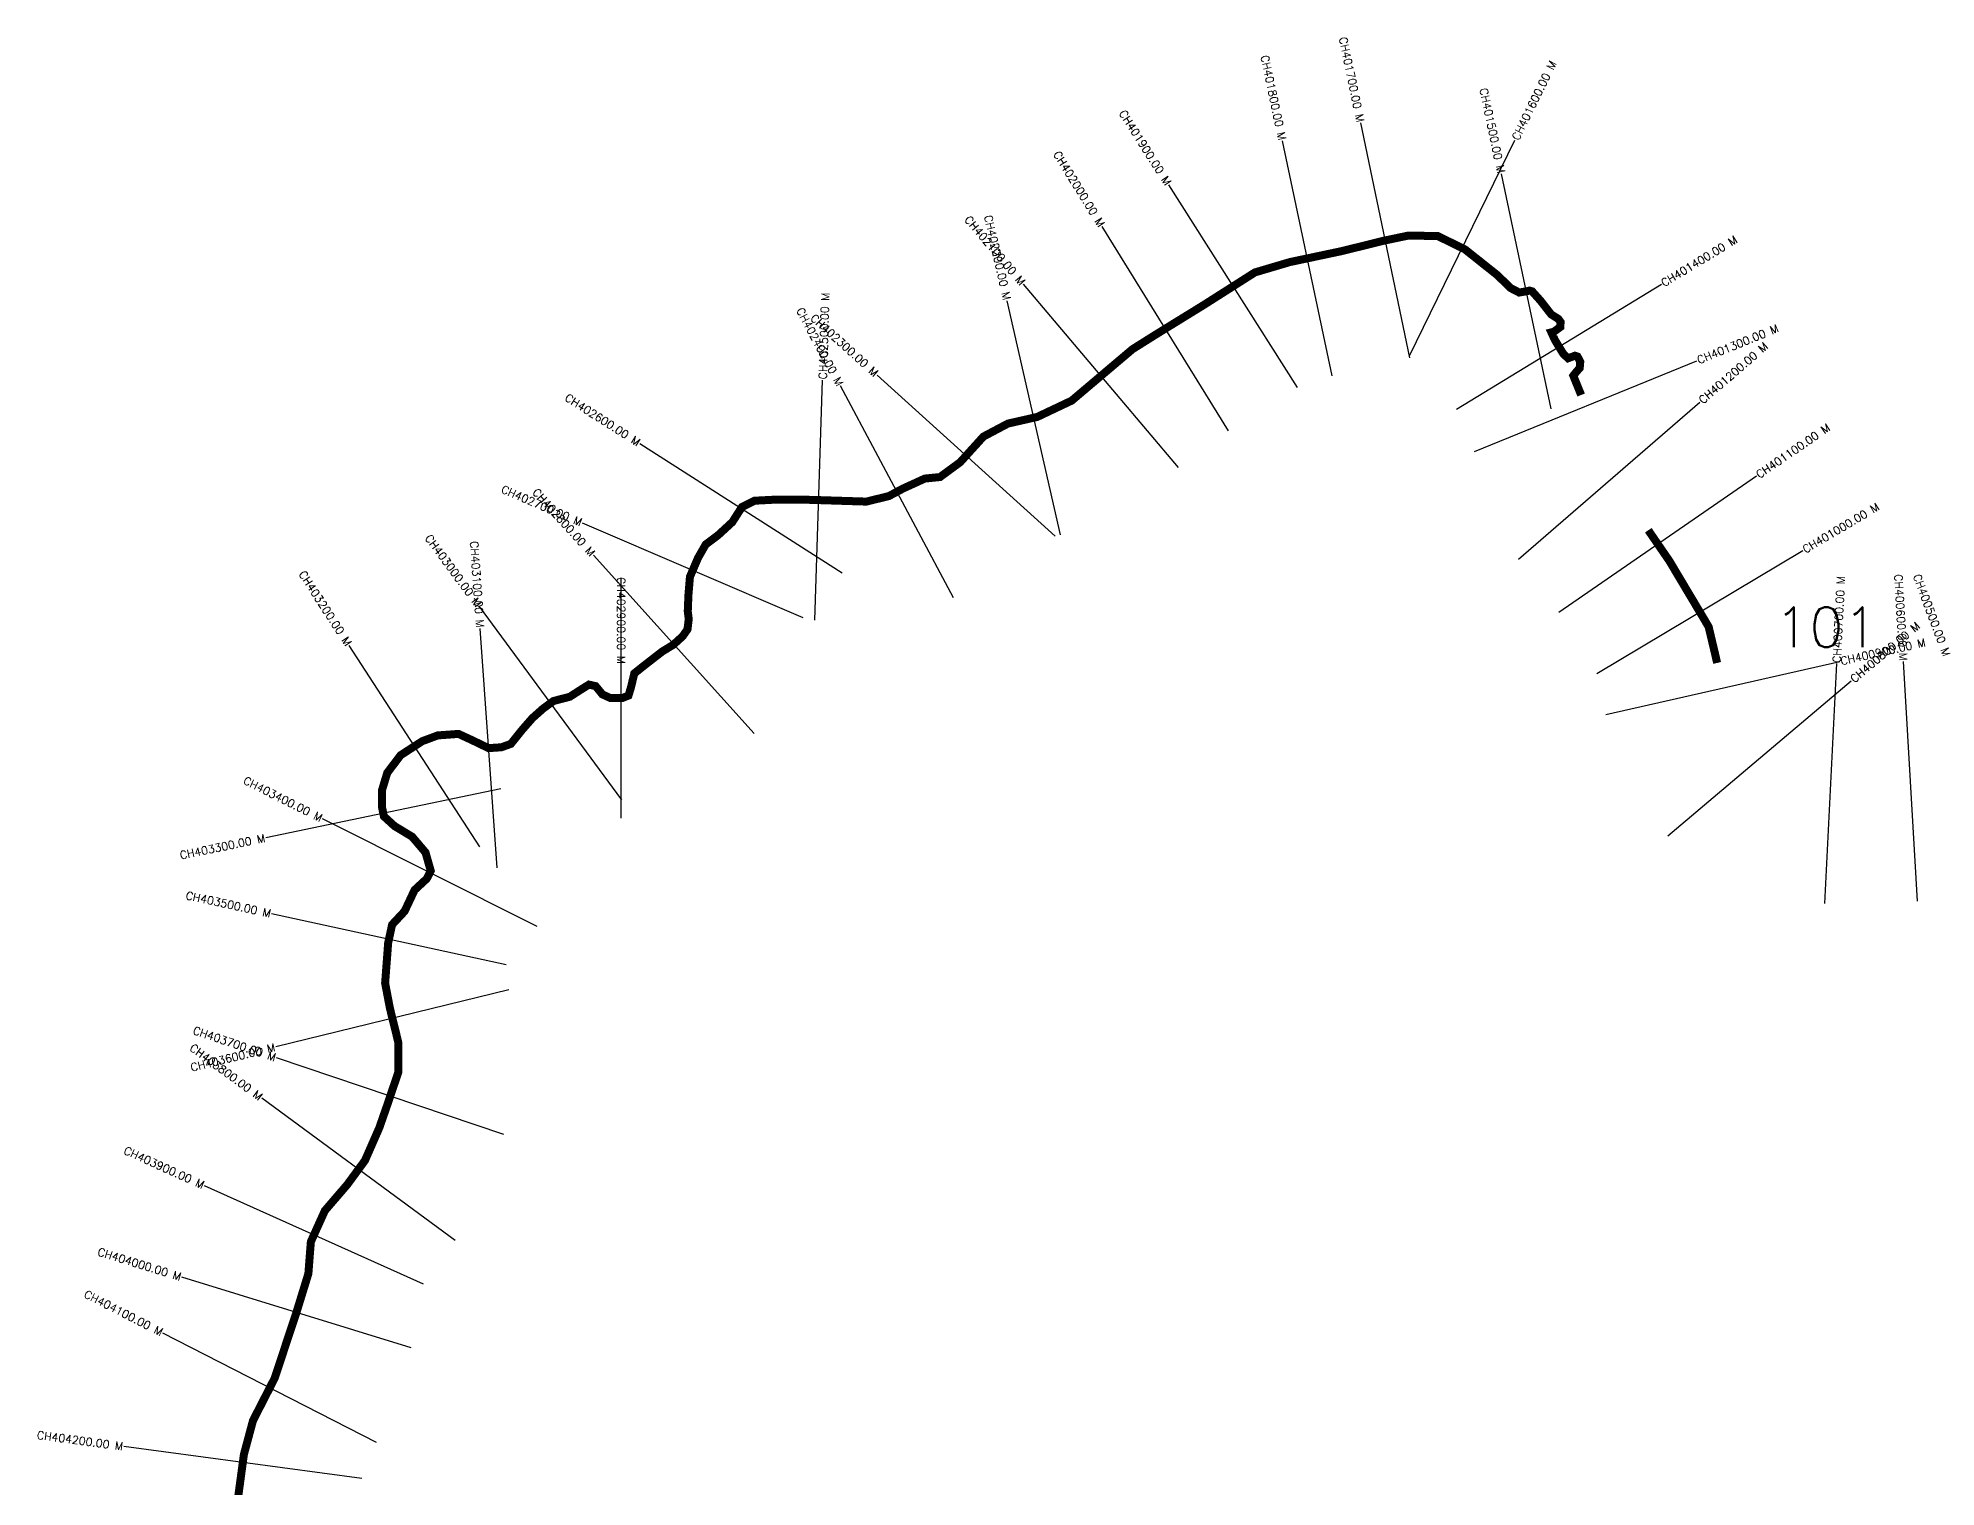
# Model space of a CAD drawing. Header units: metres. Extents: x 302061 to 307079, y 1940173 to 1944673.
# Drawn here: x 302184 to 304556, y 1942408 to 1944218 of the extents above; entities that cross this region are included whole.
import ezdxf
from ezdxf.enums import TextEntityAlignment as Align

# ---------------------------------------------------------------- set-up
doc = ezdxf.new("R2010")
doc.units = ezdxf.units.M
for name, color, linetype in [('CS', 134, 'Continuous'), ('CSMark', 6, 'Continuous'), ('UNPROTECTED', 10, 'Continuous')]:
    doc.layers.add(name, color=color, linetype=linetype)
doc.styles.get("Standard").update_dxf_attribs({"font": 'simplex.shx'})

msp = doc.modelspace()

# ---------------------------------------------------------------- linework, layer by layer
at = {"layer": 'CS'}
for p, q in [((303898.4, 1943818.7), (303837, 1944112.4)), ((303801.3, 1943796.3), (303739.3, 1944089.8)), ((303897.8, 1943821.3), (304029.5, 1944090.8)), ((303758.1, 1943781.7), (303597.2, 1944034.9)), ((304075, 1943755.2), (304012.9, 1944048.7)), ((303671.7, 1943727.7), (303514, 1943982.8)), ((303609.3, 1943681.8), (303415.5, 1943910.8)), ((303956.7, 1943754.5), (304212.8, 1943910.8)), ((303461.6, 1943597.6), (303395.3, 1943890.2)), ((303979.3, 1943701.6), (304257, 1943815)), ((303154.8, 1943491.1), (303164.5, 1943790.9)), ((303455.1, 1943595.8), (303232.8, 1943797.2)), ((303327.9, 1943519), (303187, 1943783.8)), ((304033.9, 1943567.2), (304260.8, 1943763.5)), ((303188.8, 1943549.5), (302936.3, 1943711.4)), ((304084.5, 1943501.1), (304331.6, 1943671.2)), ((303140, 1943494), (302864.3, 1943612.2)), ((304131.9, 1943424.3), (304389.6, 1943577.9)), ((303079.1, 1943349.5), (302878.1, 1943572.2)), ((302912.7, 1943243.7), (302912.7, 1943543.7)), ((302913.6, 1943266.6), (302735.8, 1943508.2)), ((302736, 1943207.5), (302573, 1943459.4)), ((302757.9, 1943181.4), (302736.7, 1943480.6)), ((304143.1, 1943373), (304435.7, 1943439.3)), ((304416.7, 1943137), (304431.7, 1943436.7)), ((304532.9, 1943139.6), (304515.2, 1943439.1)), ((304220.9, 1943221.6), (304450, 1943415.2)), ((302762.3, 1943280.1), (302468.6, 1943219.1)), ((302807.7, 1943108), (302539.5, 1943242.6)), ((302769.1, 1943060.3), (302476, 1943124.1)), ((302772.6, 1943029.1), (302481.2, 1942957.7)), ((302766.3, 1942848.1), (302482, 1942943.9)), ((302705.4, 1942715.9), (302463.6, 1942893.5)), ((302665.6, 1942661), (302392, 1942784.2)), ((302650.4, 1942581.7), (302363.6, 1942669.9)), ((302607.2, 1942463.4), (302340.1, 1942599.9)), ((302588.6, 1942418.3), (302291.3, 1942458.3))]:
    msp.add_line(p, q, dxfattribs=at)
at = {"layer": 'UNPROTECTED', "const_width": 10, "flags": 128}
for points in [[(304112.4, 1943772.3), (304102.6, 1943796.4), (304106.5, 1943801.4), (304110.6, 1943806), (304111.3, 1943813.9), (304107.9, 1943820.3), (304104.6, 1943821.4), (304096.1, 1943818.2), (304090.2, 1943823.6), (304079.6, 1943841), (304075.2, 1943850.6), (304078.3, 1943851.4), (304086.4, 1943857.3), (304086.7, 1943863.5), (304083.9, 1943867.4), (304075, 1943873), (304061.9, 1943889.8), (304051.1, 1943901.9), (304047.9, 1943902.8), (304043, 1943901.7), (304034.9, 1943900.4), (304024.4, 1943905.9), (304007.3, 1943922.4), (303967.2, 1943954.3), (303933.3, 1943970.9), (303896.7, 1943971.6), (303864.2, 1943964.8), (303814.4, 1943952.4), (303748.3, 1943938.4), (303704.7, 1943925.5), (303640.6, 1943884.7), (303580.1, 1943847.4), (303551.8, 1943829.6), (303475.8, 1943765.3), (303432.7, 1943744.9), (303396.1, 1943736.6), (303365.5, 1943720.4), (303336.4, 1943688.3), (303311.2, 1943669.8), (303292.3, 1943667.9), (303265.1, 1943655.5), (303247.3, 1943646), (303219.2, 1943639.1), (303149.4, 1943641.3), (303108.2, 1943641.7), (303079.5, 1943640.2), (303063.7, 1943632.3), (303051.6, 1943613.4), (303033.5, 1943596.8), (303018.4, 1943585.5), (303008.9, 1943568.9), (302998.7, 1943545.1), (302996.8, 1943522.1), (302996, 1943501.9), (302997.2, 1943492.4), (302995.7, 1943479.5), (302989.6, 1943470.8), (302977.8, 1943460.1), (302964.1, 1943451.8), (302942.1, 1943434.7), (302929.2, 1943424.4), (302925, 1943406.9), (302921.9, 1943396.7), (302914.4, 1943393.7), (302899.1, 1943393.7), (302889.3, 1943398.2), (302880.9, 1943408.5), (302872.5, 1943410.4), (302862.7, 1943404.3), (302848.6, 1943395.2), (302828.1, 1943389.9), (302815.2, 1943380.4), (302801.9, 1943368.6), (302789.3, 1943354.2), (302774.9, 1943336.3), (302763.1, 1943332.1), (302747.1, 1943331), (302727.4, 1943340.5), (302709.5, 1943348.8), (302683.5, 1943346.9), (302664.2, 1943339.7), (302637.2, 1943322.2), (302620.5, 1943300.2), (302614, 1943278.8), (302614, 1943256.8), (302616.3, 1943245.7), (302629.6, 1943233.6), (302651.6, 1943220.3), (302668.3, 1943200.6), (302674.8, 1943177.7), (302669.8, 1943167.8), (302654.6, 1943153.7), (302642.1, 1943127.1), (302626.5, 1943110.4), (302621.6, 1943087.6), (302617.8, 1943037.4), (302623.8, 1943005.9), (302634.1, 1942964.1), (302634.5, 1942926.7), (302621.2, 1942887.2), (302610.5, 1942856.5), (302592.6, 1942815.7), (302570.6, 1942785.7), (302542.5, 1942753), (302525, 1942714.2), (302521.9, 1942674.3), (302506.7, 1942624.9), (302479.7, 1942543.5), (302452.7, 1942490.7), (302441.3, 1942448.3), (302432.2, 1942380.7)], [(304282.3, 1943437.5), (304280, 1943447.7), (304271.7, 1943482.7), (304222.7, 1943564.9), (304196.3, 1943603.3)]]:
    msp.add_lwpolyline(points, dxfattribs=at)

# ---------------------------------------------------------------- texts
at = {"insert": (304354.5, 1943507.2), "char_height": 50, "attachment_point": 1}
msp.add_mtext_dynamic_manual_height_columns('101', width=70.183, gutter_width=1, heights=[0], dxfattribs=at)
at = {"layer": 'CSMark'}
for s, rotation, p in [('CH401700.00 M', 281.8016, (303836.8, 1944113.4)), ('CH401800.00 M', 281.9308, (303739.1, 1944090.8)), ('CH401500.00 M', 281.9587, (304012.7, 1944049.7)), ('CH401900.00 M', 302.4208, (303596.7, 1944035.7)), ('CH402000.00 M', 301.7252, (303513.5, 1943983.7)), ('CH402100.00 M', 310.2414, (303414.9, 1943911.5)), ('CH402200.00 M', 282.7663, (303395.1, 1943891.2)), ('CH402400.00 M', 298.0108, (303186.5, 1943784.7)), ('CH402300.00 M', 317.8165, (303232, 1943797.9)), ('CH402600.00 M', 327.3318, (302935.4, 1943712)), ('CH402700.00 M', 336.7893, (302863.4, 1943612.6)), ('CH402800.00 M', 312.0507, (302877.5, 1943573)), ('CH403000.00 M', 306.355, (302735.2, 1943509)), ('CH403100.00 M', 274.0515, (302736.6, 1943481.6)), ('CH403200.00 M', 302.9125, (302572.5, 1943460.2)), ('CH400600.00 M', 273.3735, (304515.1, 1943440.1)), ('CH400500.00 M', 290.4962, (304569.6, 1943446.4)), ('CH403400.00 M', 333.3586, (302538.6, 1943243)), ('CH403300.00 M', 11.7343, (302467.6, 1943218.9)), ('CH403500.00 M', 347.7345, (302475, 1943124.3)), ('CH403800.00 M', 323.6974, (302462.8, 1942894.1)), ('CH403600.00 M', 13.7714, (302480.2, 1942957.5)), ('CH403700.00 M', 341.3803, (302481, 1942944.2)), ('CH403900.00 M', 335.7671, (302391.1, 1942784.6)), ('CH404000.00 M', 342.8941, (302362.7, 1942670.2)), ('CH404100.00 M', 332.9225, (302339.2, 1942600.4)), ('CH404200.00 M', 352.3279, (302290.3, 1942458.4))]:
    msp.add_text(s, height=10, rotation=rotation, dxfattribs=at).set_placement(p, align=Align.MIDDLE_RIGHT)
for s, rotation, p in [('CH401600.00 M', 63.9555, (304029.9, 1944091.7)), ('CH401400.00 M', 31.3931, (304213.6, 1943911.3)), ('CH402500.00 M', 88.1449, (303164.5, 1943791.9)), ('CH401300.00 M', 22.2267, (304257.9, 1943815.4)), ('CH401200.00 M', 40.8668, (304261.5, 1943764.2)), ('CH401100.00 M', 34.542, (304332.5, 1943671.7)), ('CH401000.00 M', 30.798, (304390.4, 1943578.4)), ('CH402900.00 M', 270, (302912.7, 1943544.7)), ('CH400700.00 M', 87.1444, (304431.7, 1943437.7)), ('CH400800.00 M', 40.1965, (304450.8, 1943415.8)), ('CH400900.00 M', 12.7611, (304436.7, 1943439.5))]:
    msp.add_text(s, height=10, rotation=rotation, dxfattribs=at).set_placement(p, align=Align.MIDDLE_LEFT)

doc.saveas('drawing.dxf')
